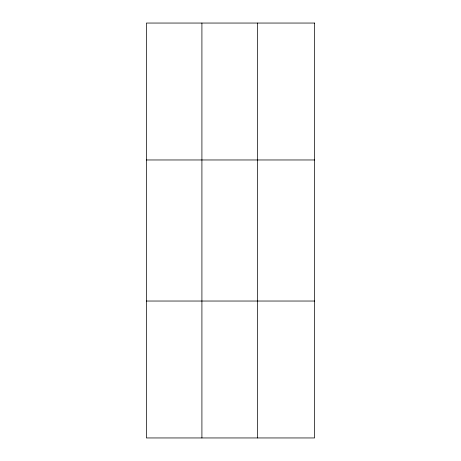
<?xml version="1.0" encoding="UTF-8"?>
<svg xmlns="http://www.w3.org/2000/svg" width="461" height="461" viewBox="0 0 461 461"><rect width="100%" height="100%" fill="white"/><g stroke="black" fill="none" stroke-linecap="round" stroke-linejoin="round"><path stroke-width="0.69" d="M201.912 437.95L201.912 23.05M257.411 437.95L257.411 23.05M146.408 159.967L314.592 159.967M146.408 301.033L314.592 301.033M314.592 23.05L314.592 437.95L146.408 437.95L146.408 23.05L314.592 23.05"/></g></svg>
